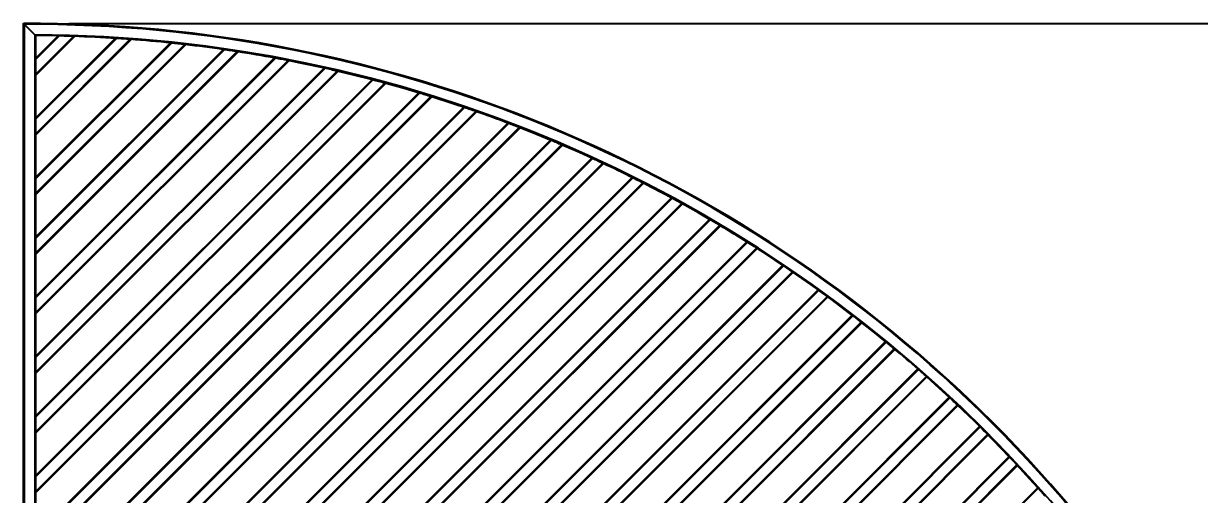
# Model space of a CAD drawing. Header units: millimetres. Extents: x -3019 to 2921, y -1257 to 2943.
# Drawn here: x -1584 to -803, y 1876 to 2189 of the extents above; entities that cross this region are included whole.
import ezdxf

# ---------------------------------------------------------------- set-up
doc = ezdxf.new("R2010")
doc.units = ezdxf.units.MM
doc.header["$PDSIZE"] = -1
doc.layers.add('WYMIAR', color=96, linetype='Continuous')
doc.dimstyles.new('1-1', dxfattribs={"dimtxt": 30, "dimasz": 25, "dimexe": 6.25, "dimexo": 30, "dimgap": 20.625, "dimtad": 1, "dimdec": 1, "dimtxsty": 'Standard', "dimcen": 0, "dimclrd": 2, "dimclre": 2, "dimclrt": 2, "dimadec": 0, "dimazin": 0, "dimtfac": 1, "dimtdec": 1, "dimtmove": 0, "dimatfit": 3, "dimfxl": 1, "dimarcsym": 0})

# ---------------------------------------------------------------- blocks, each defined once
blk = doc.blocks.new('*D13')
at = {"layer": 'Defpoints', "color": 0}
for p in [(-1583.56, 2188.54), (-1583.56, 380.54), (-414.66, 380.54)]:
    blk.add_point(p, dxfattribs=at)
at = {"layer": 'WYMIAR', "color": 2, "lineweight": -2}
for p, q in [((-1553.56, 2188.54), (-408.41, 2188.54)), ((-414.66, 2163.54), (-414.66, 405.54)), ((-1553.56, 380.54), (-408.41, 380.54))]:
    blk.add_line(p, q, dxfattribs=at)
at = {"layer": 'WYMIAR', "color": 2}
for points in [[(-418.83, 2163.54), (-410.49, 2163.54), (-414.66, 2188.54)], [(-418.83, 405.54), (-410.49, 405.54), (-414.66, 380.54)]]:
    blk.add_solid(points, dxfattribs=at)
at = {"layer": 'WYMIAR', "color": 2, "insert": (-450.28, 1284.54), "char_height": 30, "attachment_point": 5, "rotation": 90}
blk.add_mtext('1800', dxfattribs=at)

msp = doc.modelspace()

# ---------------------------------------------------------------- linework, layer by layer
for p, q in [((-1583.56, 2188.53), (-1583.56, 2188.54)), ((-1583.56, 2188.54), (-1583.56, 1530.54)), ((-1583.56, 1530.54), (-1583.56, 2188.51)), ((-1583.07, 2188.04), (-1583.07, 1531.04)), ((-1583.07, 2188.04), (-1576.07, 2181.04)), ((-1583.06, 2188.03), (-1576.06, 2181.03)), ((-1576.07, 2181.04), (-1576.07, 1538.04)), ((-1575.56, 2180.53), (-1575.56, 2165.35)), ((-1559.89, 2180.32), (-1575.56, 2180.53)), ((-1560.58, 2180.34), (-1575.56, 2165.35)), ((-1559.89, 2180.32), (-1575.56, 2164.64)), ((-1550.25, 2180.06), (-1575.56, 2154.74)), ((-1549.57, 2180.04), (-1575.56, 2154.04)), ((-1522.59, 2178.73), (-1575.56, 2125.75)), ((-1521.93, 2178.68), (-1575.56, 2125.05)), ((-1512.67, 2178.04), (-1575.56, 2115.15)), ((-1512.02, 2177.99), (-1575.56, 2114.44)), ((-1486.07, 2175.65), (-1575.56, 2086.16)), ((-1485.43, 2175.58), (-1575.56, 2085.45)), ((-1476.52, 2174.59), (-1575.56, 2075.55)), ((-1475.89, 2174.52), (-1575.56, 2074.84)), ((-1450.87, 2171.25), (-1575.56, 2046.56)), ((-1450.26, 2171.16), (-1575.56, 2045.85)), ((-1441.65, 2169.86), (-1575.56, 2035.95)), ((-1441.04, 2169.77), (-1575.56, 2035.24)), ((-1416.88, 2165.65), (-1575.56, 2006.96)), ((-1416.28, 2165.54), (-1575.56, 2006.25)), ((-1575.56, 2164.64), (-1575.56, 2165.35)), ((-1575.56, 2164.64), (-1575.56, 2154.74)), ((-1407.96, 2163.95), (-1575.56, 1996.35)), ((-1407.37, 2163.84), (-1575.56, 1995.65)), ((-1383.99, 2158.93), (-1575.56, 1967.36)), ((-1383.41, 2158.8), (-1575.56, 1966.65)), ((-1375.36, 2156.96), (-1575.56, 1956.75)), ((-1374.79, 2156.82), (-1575.56, 1956.05)), ((-1575.56, 2154.04), (-1575.56, 2154.74)), ((-1575.56, 2154.04), (-1575.56, 2125.75)), ((-1352.13, 2151.19), (-1575.56, 1927.76)), ((-1351.57, 2151.05), (-1575.56, 1927.06)), ((-1343.77, 2148.95), (-1575.56, 1917.16)), ((-1343.21, 2148.8), (-1575.56, 1916.45)), ((-1321.24, 2142.49), (-1575.56, 1888.17)), ((-1320.7, 2142.33), (-1575.56, 1887.46)), ((-1313.12, 2140), (-1575.56, 1877.56)), ((-1312.58, 2139.84), (-1575.56, 1876.85)), ((-1291.25, 2132.88), (-1575.56, 1848.57)), ((-1290.72, 2132.7), (-1575.56, 1847.86)), ((-1283.36, 2130.16), (-1575.56, 1837.96)), ((-1282.84, 2129.98), (-1575.56, 1837.25)), ((-1575.56, 2125.05), (-1575.56, 2125.75)), ((-1575.56, 2125.05), (-1575.56, 2115.15)), ((-1262.12, 2122.42), (-1575.56, 1808.97)), ((-1261.6, 2122.22), (-1575.56, 1808.26)), ((-1254.45, 2119.47), (-1575.56, 1798.36)), ((-1253.94, 2119.28), (-1575.56, 1797.66)), ((-1575.56, 2114.44), (-1575.56, 2115.15)), ((-1575.56, 2114.44), (-1575.56, 2086.16)), ((-1233.8, 2111.14), (-1575.56, 1769.37)), ((-1233.3, 2110.93), (-1575.56, 1768.66)), ((-1226.35, 2107.98), (-1575.56, 1758.76)), ((-1225.86, 2107.77), (-1575.56, 1758.06)), ((-1206.27, 2099.07), (-1575.56, 1729.77)), ((-1205.78, 2098.85), (-1575.56, 1729.07)), ((-1199.02, 2095.71), (-1575.56, 1719.17)), ((-1198.54, 2095.49), (-1575.56, 1718.46)), ((-1179.48, 2086.26), (-1575.56, 1690.18)), ((-1575.56, 2085.45), (-1575.56, 2086.16)), ((-1179.01, 2086.02), (-1575.56, 1689.47)), ((-1575.56, 2085.45), (-1575.56, 2075.55)), ((-1172.43, 2082.7), (-1575.56, 1679.57)), ((-1171.97, 2082.46), (-1575.56, 1678.86)), ((-1575.56, 2074.84), (-1575.56, 2075.55)), ((-1575.56, 2074.84), (-1575.56, 2046.56)), ((-1153.43, 2072.72), (-1575.56, 1650.58)), ((-1152.97, 2072.47), (-1575.56, 1649.87)), ((-1146.57, 2068.97), (-1575.56, 1639.97)), ((-1146.11, 2068.72), (-1575.56, 1639.26)), ((-1128.07, 2058.47), (-1575.56, 1610.98)), ((-1127.63, 2058.21), (-1575.56, 1610.27)), ((-1121.4, 2054.54), (-1575.56, 1600.37)), ((-1120.96, 2054.27), (-1575.56, 1599.67)), ((-1575.56, 2045.85), (-1575.56, 2046.56)), ((-1575.56, 2045.85), (-1575.56, 2035.95)), ((-1103.4, 2043.54), (-1575.56, 1571.38)), ((-1102.97, 2043.27), (-1575.56, 1570.67)), ((-1096.91, 2039.43), (-1575.56, 1560.77)), ((-1096.48, 2039.15), (-1575.56, 1560.07)), ((-1575.56, 2035.24), (-1575.56, 2035.95)), ((-1575.56, 2035.24), (-1575.56, 2006.96)), ((-1079.4, 2027.95), (-1569.03, 1538.32)), ((-1078.98, 2027.66), (-1568.35, 1538.29)), ((-1073.09, 2023.66), (-1559.03, 1537.71)), ((-1072.67, 2023.37), (-1558.38, 1537.65)), ((-1575.56, 2006.25), (-1575.56, 2006.96)), ((-1056.06, 2011.69), (-1533.44, 1534.31)), ((-1055.65, 2011.4), (-1532.84, 1534.2)), ((-1049.91, 2007.23), (-1524.62, 1532.52)), ((-1049.5, 2006.93), (-1524.04, 1532.4)), ((-1575.56, 2006.25), (-1575.56, 1996.35)), ((-1575.56, 1995.65), (-1575.56, 1996.35)), ((-1575.56, 1995.65), (-1575.56, 1967.36)), ((-1033.35, 1994.8), (-1501.81, 1526.34)), ((-1032.95, 1994.49), (-1501.27, 1526.17)), ((-1027.38, 1990.17), (-1493.89, 1523.65)), ((-1026.98, 1989.85), (-1493.37, 1523.47)), ((-1011.29, 1977.27), (-1473.31, 1515.25)), ((-1010.9, 1976.95), (-1472.83, 1515.02)), ((-1575.56, 1966.65), (-1575.56, 1967.36)), ((-1005.48, 1972.47), (-1466.14, 1511.81)), ((-1005.1, 1972.14), (-1465.67, 1511.57)), ((-1575.56, 1966.65), (-1575.56, 1956.75)), ((-1575.56, 1956.05), (-1575.56, 1956.75)), ((-1575.56, 1956.05), (-1575.56, 1927.76)), ((-989.85, 1959.11), (-1447.47, 1501.49)), ((-989.47, 1958.78), (-1447.03, 1501.22)), ((-984.21, 1954.14), (-1440.96, 1497.39)), ((-983.83, 1953.81), (-1440.53, 1497.11)), ((-969.03, 1940.33), (-1424.02, 1485.34)), ((-968.66, 1939.99), (-1423.62, 1485.03)), ((-963.56, 1935.19), (-1418.12, 1480.63)), ((-963.2, 1934.85), (-1417.73, 1480.31)), ((-1575.56, 1927.06), (-1575.56, 1927.76)), ((-1575.56, 1927.06), (-1575.56, 1917.16)), ((-948.83, 1920.93), (-1402.81, 1466.95)), ((-948.48, 1920.58), (-1402.45, 1466.6)), ((-1575.56, 1916.45), (-1575.56, 1917.16)), ((-1575.56, 1916.45), (-1575.56, 1888.17)), ((-943.53, 1915.63), (-1397.5, 1461.65)), ((-943.18, 1915.27), (-1397.15, 1461.29)), ((-929.25, 1900.91), (-1383.79, 1446.37)), ((-928.91, 1900.55), (-1383.47, 1445.98)), ((-924.12, 1895.44), (-1379.07, 1440.48)), ((-923.77, 1895.07), (-1378.76, 1440.09)), ((-1575.56, 1887.46), (-1575.56, 1888.17)), ((-1575.56, 1887.46), (-1575.56, 1877.56)), ((-1575.56, 1876.85), (-1575.56, 1877.56)), ((-1575.56, 1876.85), (-1575.56, 1848.57)), ((-910.3, 1880.27), (-1366.99, 1423.57)), ((-909.96, 1879.89), (-1366.72, 1423.14))]:
    msp.add_line(p, q)
at = {"flags": 128}
for points in [[(-1584.06, 2188.04), (-1583.97, 2188.14), (-1583.87, 2188.23), (-1583.79, 2188.32), (-1583.71, 2188.39), (-1583.65, 2188.45), (-1583.6, 2188.5), (-1583.57, 2188.53), (-1583.56, 2188.54)], [(-1583.56, 2188.54), (-1583.56, 2188.53), (-1583.53, 2188.51), (-1583.5, 2188.47), (-1583.45, 2188.42), (-1583.39, 2188.36), (-1583.31, 2188.29), (-1583.24, 2188.21), (-1583.15, 2188.13), (-1583.07, 2188.04)], [(-1576.07, 2181.04), (-1575.97, 2180.94), (-1575.87, 2180.85), (-1575.79, 2180.76), (-1575.71, 2180.69), (-1575.65, 2180.62), (-1575.6, 2180.58), (-1575.57, 2180.55), (-1575.56, 2180.54)], [(-1383.41, 2158.8), (-1399.65, 2162.29), (-1407.96, 2163.95)], [(-1351.57, 2151.05), (-1365.09, 2154.49), (-1375.24, 2156.93)], [(-1320.7, 2142.33), (-1330.87, 2145.33), (-1343.77, 2148.95)], [(-1290.72, 2132.7), (-1297.03, 2134.83), (-1313.12, 2140)], [(-1233.3, 2110.93), (-1247.13, 2116.59), (-1254.45, 2119.47)], [(-1205.78, 2098.85), (-1214.5, 2102.79), (-1226.35, 2107.98)], [(-1152.97, 2072.47), (-1166.64, 2079.72), (-1172.43, 2082.7)], [(-1127.63, 2058.21), (-1135.53, 2062.77), (-1146.57, 2068.97)], [(-1078.98, 2027.66), (-1090.18, 2035.08), (-1096.84, 2039.38)], [(-1055.65, 2011.4), (-1060.89, 2015.15), (-1073.09, 2023.66)], [(-1032.95, 1994.49), (-1046.55, 2004.75), (-1049.91, 2007.23)], [(-1010.9, 1976.95), (-1018.5, 1983.12), (-1027.38, 1990.17)], [(-968.66, 1939.99), (-978.07, 1948.63), (-984.21, 1954.14)], [(-948.48, 1920.58), (-952.29, 1924.34), (-963.5, 1935.14)], [(-928.91, 1900.55), (-939.77, 1911.81), (-943.53, 1915.63)], [(-909.96, 1879.89), (-915.47, 1886.03), (-924.06, 1895.38)]]:
    msp.add_lwpolyline(points, dxfattribs=at)
for radius, start, end in [(904, 359.74704, 90.25296), (903.5, 359.77847, 90.22153), (896.5, 0.22413, 89.77587), (896, 88.12511, 88.74153), (896, 86.31179, 88.12511), (896, 85.71854, 86.31179), (896, 83.96947, 85.71854), (896, 83.39605, 83.96947), (896, 81.70222, 83.39605), (896, 81.14592, 81.70222), (896, 79.5, 81.14592), (896, 78.9586, 79.5), (896, 76.82616, 77.35451), (896, 74.7419, 75.25877), (896, 72.70011, 73.20686), (896, 70.69585, 71.19364), (896, 69.21465, 70.69585), (896, 68.72478, 69.21465), (896, 66.78309, 67.26595), (896, 64.86735, 65.34403), (896, 63.44573, 64.86735), (896, 62.9745, 63.44573), (896, 61.10174, 61.56819), (896, 59.24648, 59.70878), (896, 57.8651, 59.24648), (896, 57.40636, 57.8651), (896, 55.57916, 56.03486), (896, 53.76277, 54.21597), (896, 51.95523, 52.40639), (896, 50.15462, 50.60422), (896, 48.8076, 50.15462), (896, 48.3591, 48.8076), (896, 46.56688, 47.01472), (896, 44.77619, 45.22381), (896, 42.98528, 43.43312), (896, 41.1924, 41.6409)]:
    msp.add_arc((-1579.56, 1284.54), radius, start, end)
for points, knots in [([(-1583.06, 2188.03), (-1583.12, 2188.1), (-1583.25, 2188.22), (-1583.4, 2188.37), (-1583.5, 2188.47), (-1583.55, 2188.52), (-1583.55, 2188.53), (-1583.56, 2188.53)], [0, 0, 0, 0, 0.293589, 0.54785, 0.732579, 0.878323, 1, 1, 1, 1]), ([(-1575.56, 2180.53), (-1575.56, 2180.53), (-1575.56, 2180.53), (-1575.59, 2180.57), (-1575.67, 2180.65), (-1575.82, 2180.79), (-1575.96, 2180.93), (-1576.04, 2181.02), (-1576.06, 2181.03)], [0, 0, 0, 0, 0.074976, 0.206804, 0.37749, 0.612563, 0.93156, 1, 1, 1, 1]), ([(-1560.58, 2180.34), (-1560.57, 2180.34), (-1560.56, 2180.34), (-1560.48, 2180.34), (-1560.34, 2180.33), (-1560.12, 2180.33), (-1559.96, 2180.32), (-1559.89, 2180.32)], [0, 0, 0, 0, 0.143598, 0.286548, 0.485349, 0.75597, 1, 1, 1, 1]), ([(-1550.25, 2180.06), (-1550.17, 2180.06), (-1550, 2180.05), (-1549.79, 2180.04), (-1549.65, 2180.04), (-1549.58, 2180.04), (-1549.57, 2180.04), (-1549.57, 2180.04)], [0, 0, 0, 0, 0.2706424, 0.528747, 0.7189152, 0.8707165, 1, 1, 1, 1]), ([(-1522.59, 2178.73), (-1522.59, 2178.73), (-1522.58, 2178.72), (-1522.5, 2178.72), (-1522.35, 2178.71), (-1522.15, 2178.7), (-1522, 2178.69), (-1521.93, 2178.68)], [0, 0, 0, 0, 0.15059, 0.300598, 0.503328, 0.769388, 1, 1, 1, 1]), ([(-1512.67, 2178.04), (-1512.59, 2178.03), (-1512.43, 2178.02), (-1512.23, 2178), (-1512.1, 2177.99), (-1512.03, 2177.99), (-1512.02, 2177.99), (-1512.02, 2177.99)], [0, 0, 0, 0, 0.277414, 0.528468, 0.720292, 0.877247, 1, 1, 1, 1]), ([(-1486.07, 2175.65), (-1486.07, 2175.65), (-1486.06, 2175.65), (-1485.98, 2175.64), (-1485.83, 2175.62), (-1485.64, 2175.6), (-1485.5, 2175.59), (-1485.43, 2175.58)], [0, 0, 0, 0, 0.157103, 0.313663, 0.519601, 0.781104, 1, 1, 1, 1]), ([(-1476.52, 2174.59), (-1476.44, 2174.58), (-1476.28, 2174.57), (-1476.08, 2174.54), (-1475.96, 2174.53), (-1475.9, 2174.52), (-1475.89, 2174.52), (-1475.89, 2174.52)], [0, 0, 0, 0, 0.283488, 0.528562, 0.722008, 0.884008, 1, 1, 1, 1]), ([(-1450.87, 2171.25), (-1450.87, 2171.25), (-1450.86, 2171.25), (-1450.78, 2171.24), (-1450.67, 2171.22), (-1450.5, 2171.19), (-1450.35, 2171.17), (-1450.27, 2171.16), (-1450.26, 2171.16)], [0, 0, 0, 0, 0.163087, 0.325663, 0.49995, 0.707434, 0.956275, 1, 1, 1, 1]), ([(-1441.65, 2169.86), (-1441.57, 2169.85), (-1441.42, 2169.82), (-1441.23, 2169.8), (-1441.1, 2169.78), (-1441.05, 2169.77), (-1441.04, 2169.77), (-1441.04, 2169.77)], [0, 0, 0, 0, 0.289093, 0.529208, 0.724319, 0.920664, 1, 1, 1, 1]), ([(-1416.88, 2165.65), (-1416.87, 2165.64), (-1416.86, 2165.64), (-1416.79, 2165.63), (-1416.67, 2165.61), (-1416.5, 2165.58), (-1416.36, 2165.55), (-1416.28, 2165.54)], [0, 0, 0, 0, 0.168802, 0.337146, 0.516557, 0.726213, 1, 1, 1, 1]), ([(-1407.96, 2163.95), (-1407.88, 2163.94), (-1407.72, 2163.91), (-1407.53, 2163.87), (-1407.41, 2163.85), (-1407.38, 2163.84), (-1407.37, 2163.84), (-1407.37, 2163.84)], [0, 0, 0, 0, 0.294277, 0.570317, 0.760375, 0.951361, 1, 1, 1, 1]), ([(-1383.99, 2158.93), (-1383.99, 2158.93), (-1383.98, 2158.93), (-1383.9, 2158.91), (-1383.78, 2158.89), (-1383.62, 2158.85), (-1383.49, 2158.82), (-1383.41, 2158.8)], [0, 0, 0, 0, 0.174026, 0.347658, 0.531636, 0.742956, 1, 1, 1, 1]), ([(-1375.36, 2156.96), (-1375.28, 2156.94), (-1375.12, 2156.9), (-1374.94, 2156.86), (-1374.83, 2156.83), (-1374.79, 2156.83), (-1374.79, 2156.82), (-1374.79, 2156.82)], [0, 0, 0, 0, 0.2988034, 0.5658837, 0.7591485, 0.9532319, 1, 1, 1, 1]), ([(-1352.13, 2151.19), (-1352.13, 2151.19), (-1352.12, 2151.19), (-1352.04, 2151.17), (-1351.92, 2151.14), (-1351.76, 2151.1), (-1351.64, 2151.06), (-1351.57, 2151.05)], [0, 0, 0, 0, 0.178891, 0.357413, 0.5454834, 0.7580783, 1, 1, 1, 1]), ([(-1343.77, 2148.95), (-1343.68, 2148.93), (-1343.53, 2148.89), (-1343.35, 2148.84), (-1343.23, 2148.81), (-1343.22, 2148.81), (-1343.21, 2148.8)], [0, 0, 0, 0, 0.3032343, 0.562702, 0.7933699, 1, 1, 1, 1]), ([(-1321.24, 2142.49), (-1321.23, 2142.49), (-1321.22, 2142.49), (-1321.15, 2142.46), (-1321.03, 2142.43), (-1320.87, 2142.38), (-1320.76, 2142.35), (-1320.7, 2142.33)], [0, 0, 0, 0, 0.183397, 0.366456, 0.558224, 0.771778, 1, 1, 1, 1]), ([(-1313.12, 2140), (-1313.05, 2139.98), (-1312.92, 2139.94), (-1312.74, 2139.89), (-1312.62, 2139.85), (-1312.58, 2139.84), (-1312.58, 2139.84), (-1312.58, 2139.84)], [0, 0, 0, 0, 0.25159, 0.503728, 0.737633, 0.942776, 1, 1, 1, 1]), ([(-1291.25, 2132.88), (-1291.24, 2132.88), (-1291.23, 2132.88), (-1291.16, 2132.85), (-1291.04, 2132.81), (-1290.89, 2132.76), (-1290.78, 2132.72), (-1290.72, 2132.7)], [0, 0, 0, 0, 0.187549, 0.374818, 0.569926, 0.78419, 1, 1, 1, 1]), ([(-1283.36, 2130.16), (-1283.3, 2130.14), (-1283.17, 2130.1), (-1283, 2130.04), (-1282.89, 2130), (-1282.84, 2129.98), (-1282.84, 2129.98), (-1282.84, 2129.98)], [0, 0, 0, 0, 0.245697, 0.491878, 0.723333, 0.930664, 1, 1, 1, 1]), ([(-1262.12, 2122.42), (-1262.11, 2122.42), (-1262.1, 2122.41), (-1262.02, 2122.38), (-1261.91, 2122.34), (-1261.76, 2122.28), (-1261.66, 2122.24), (-1261.6, 2122.22)], [0, 0, 0, 0, 0.191375, 0.382488, 0.58059, 0.79534, 1, 1, 1, 1]), ([(-1254.45, 2119.47), (-1254.39, 2119.45), (-1254.27, 2119.4), (-1254.11, 2119.34), (-1253.99, 2119.3), (-1253.95, 2119.28), (-1253.95, 2119.28), (-1253.94, 2119.28)], [0, 0, 0, 0, 0.240594, 0.481533, 0.710681, 0.919725, 1, 1, 1, 1]), ([(-1233.8, 2111.14), (-1233.8, 2111.13), (-1233.79, 2111.13), (-1233.71, 2111.1), (-1233.6, 2111.05), (-1233.45, 2110.99), (-1233.35, 2110.95), (-1233.3, 2110.93)], [0, 0, 0, 0, 0.194886, 0.389556, 0.590332, 0.805423, 1, 1, 1, 1]), ([(-1226.35, 2107.98), (-1226.29, 2107.95), (-1226.17, 2107.9), (-1226.02, 2107.84), (-1225.91, 2107.79), (-1225.86, 2107.77), (-1225.86, 2107.77), (-1225.86, 2107.77)], [0, 0, 0, 0, 0.236095, 0.47252, 0.699469, 0.90988, 1, 1, 1, 1]), ([(-1206.27, 2099.07), (-1206.26, 2099.07), (-1206.25, 2099.07), (-1206.18, 2099.03), (-1206.06, 2098.98), (-1205.93, 2098.92), (-1205.83, 2098.87), (-1205.78, 2098.85)], [0, 0, 0, 0, 0.198084, 0.396, 0.599172, 0.814424, 1, 1, 1, 1]), ([(-1199.02, 2095.71), (-1198.96, 2095.69), (-1198.85, 2095.63), (-1198.7, 2095.56), (-1198.59, 2095.51), (-1198.54, 2095.49), (-1198.54, 2095.49), (-1198.54, 2095.49)], [0, 0, 0, 0, 0.2321961, 0.4646473, 0.689615, 0.9010644, 1, 1, 1, 1]), ([(-1179.48, 2086.26), (-1179.48, 2086.25), (-1179.47, 2086.25), (-1179.39, 2086.21), (-1179.28, 2086.16), (-1179.15, 2086.09), (-1179.06, 2086.04), (-1179.01, 2086.02)], [0, 0, 0, 0, 0.200988, 0.401817, 0.607119, 0.822476, 1, 1, 1, 1]), ([(-1172.43, 2082.7), (-1172.38, 2082.67), (-1172.27, 2082.62), (-1172.13, 2082.54), (-1172.02, 2082.49), (-1171.97, 2082.46), (-1171.97, 2082.46), (-1171.97, 2082.46)], [0, 0, 0, 0, 0.2288, 0.457799, 0.68093, 0.893209, 1, 1, 1, 1]), ([(-1153.43, 2072.72), (-1153.42, 2072.71), (-1153.41, 2072.71), (-1153.34, 2072.67), (-1153.23, 2072.61), (-1153.1, 2072.54), (-1153.01, 2072.49), (-1152.97, 2072.47)], [0, 0, 0, 0, 0.203604, 0.407077, 0.61425, 0.829602, 1, 1, 1, 1]), ([(-1146.57, 2068.97), (-1146.51, 2068.94), (-1146.41, 2068.88), (-1146.27, 2068.8), (-1146.17, 2068.75), (-1146.12, 2068.72), (-1146.11, 2068.72), (-1146.11, 2068.72)], [0, 0, 0, 0, 0.225877, 0.451874, 0.673372, 0.886277, 1, 1, 1, 1]), ([(-1128.07, 2058.47), (-1128.07, 2058.47), (-1128.06, 2058.46), (-1127.99, 2058.42), (-1127.88, 2058.36), (-1127.75, 2058.28), (-1127.66, 2058.23), (-1127.63, 2058.21)], [0, 0, 0, 0, 0.205923, 0.411756, 0.62053, 0.835874, 1, 1, 1, 1]), ([(-1121.4, 2054.54), (-1121.35, 2054.51), (-1121.25, 2054.45), (-1121.11, 2054.37), (-1121.01, 2054.31), (-1120.96, 2054.28), (-1120.96, 2054.28), (-1120.96, 2054.27)], [0, 0, 0, 0, 0.22331, 0.446766, 0.666802, 0.880216, 1, 1, 1, 1]), ([(-1103.4, 2043.54), (-1103.4, 2043.54), (-1103.39, 2043.53), (-1103.32, 2043.49), (-1103.21, 2043.42), (-1103.09, 2043.34), (-1103.01, 2043.29), (-1102.97, 2043.27)], [0, 0, 0, 0, 0.207964, 0.415859, 0.62606, 0.841326, 1, 1, 1, 1]), ([(-1096.91, 2039.43), (-1096.86, 2039.4), (-1096.76, 2039.34), (-1096.63, 2039.25), (-1096.53, 2039.19), (-1096.49, 2039.16), (-1096.48, 2039.15), (-1096.48, 2039.15)], [0, 0, 0, 0, 0.221157, 0.4424124, 0.6611871, 0.8749686, 1, 1, 1, 1]), ([(-1079.4, 2027.95), (-1079.4, 2027.94), (-1079.39, 2027.94), (-1079.32, 2027.89), (-1079.21, 2027.82), (-1079.09, 2027.74), (-1079.01, 2027.68), (-1078.98, 2027.66)], [0, 0, 0, 0, 0.2097258, 0.4194159, 0.6308178, 0.8459442, 1, 1, 1, 1]), ([(-1073.09, 2023.66), (-1073.04, 2023.62), (-1072.94, 2023.56), (-1072.82, 2023.47), (-1072.72, 2023.41), (-1072.67, 2023.37), (-1072.67, 2023.37), (-1072.67, 2023.37)], [0, 0, 0, 0, 0.219372, 0.438805, 0.656431, 0.870508, 1, 1, 1, 1]), ([(-1056.06, 2011.69), (-1056.05, 2011.69), (-1056.04, 2011.68), (-1055.97, 2011.63), (-1055.87, 2011.56), (-1055.76, 2011.48), (-1055.68, 2011.42), (-1055.65, 2011.4)], [0, 0, 0, 0, 0.2112197, 0.4224079, 0.6348203, 0.8498304, 1, 1, 1, 1]), ([(-1049.91, 2007.23), (-1049.87, 2007.2), (-1049.77, 2007.13), (-1049.65, 2007.04), (-1049.56, 2006.97), (-1049.51, 2006.94), (-1049.51, 2006.93), (-1049.5, 2006.93)], [0, 0, 0, 0, 0.2178829, 0.4357889, 0.6525106, 0.866796, 1, 1, 1, 1]), ([(-1033.35, 1994.8), (-1033.35, 1994.8), (-1033.34, 1994.79), (-1033.27, 1994.74), (-1033.17, 1994.66), (-1033.06, 1994.57), (-1032.98, 1994.51), (-1032.95, 1994.49)], [0, 0, 0, 0, 0.212442, 0.424859, 0.638081, 0.853046, 1, 1, 1, 1]), ([(-1027.38, 1990.17), (-1027.34, 1990.13), (-1027.25, 1990.06), (-1027.13, 1989.97), (-1027.04, 1989.9), (-1026.99, 1989.86), (-1026.99, 1989.86), (-1026.98, 1989.85)], [0, 0, 0, 0, 0.216661, 0.43339, 0.649348, 0.863804, 1, 1, 1, 1]), ([(-1011.29, 1977.27), (-1011.28, 1977.27), (-1011.27, 1977.26), (-1011.21, 1977.2), (-1011.11, 1977.12), (-1011, 1977.03), (-1010.93, 1976.97), (-1010.9, 1976.95)], [0, 0, 0, 0, 0.213401, 0.426793, 0.640634, 0.855456, 1, 1, 1, 1]), ([(-1005.48, 1972.47), (-1005.44, 1972.43), (-1005.35, 1972.36), (-1005.24, 1972.26), (-1005.15, 1972.19), (-1005.1, 1972.15), (-1005.1, 1972.15), (-1005.1, 1972.14)], [0, 0, 0, 0, 0.215788, 0.431568, 0.646978, 0.861536, 1, 1, 1, 1]), ([(-989.85, 1959.11), (-989.84, 1959.11), (-989.83, 1959.1), (-989.77, 1959.04), (-989.67, 1958.96), (-989.57, 1958.87), (-989.5, 1958.81), (-989.47, 1958.78)], [0, 0, 0, 0, 0.2140865, 0.4281872, 0.6424802, 0.8572486, 1, 1, 1, 1]), ([(-984.21, 1954.14), (-984.17, 1954.1), (-984.08, 1954.03), (-983.97, 1953.93), (-983.89, 1953.85), (-983.84, 1953.81), (-983.84, 1953.81), (-983.83, 1953.81)], [0, 0, 0, 0, 0.2151703, 0.43031, 0.6453262, 0.8599495, 1, 1, 1, 1]), ([(-969.03, 1940.33), (-969.02, 1940.33), (-969.02, 1940.32), (-968.95, 1940.26), (-968.86, 1940.17), (-968.76, 1940.08), (-968.69, 1940.01), (-968.66, 1939.99)], [0, 0, 0, 0, 0.214508, 0.429031, 0.643631, 0.858337, 1, 1, 1, 1]), ([(-963.56, 1935.19), (-963.52, 1935.15), (-963.44, 1935.08), (-963.33, 1934.97), (-963.24, 1934.9), (-963.2, 1934.86), (-963.2, 1934.85), (-963.2, 1934.85)], [0, 0, 0, 0, 0.2148222, 0.4295949, 0.6443624, 0.8590328, 1, 1, 1, 1]), ([(-948.83, 1920.93), (-948.83, 1920.92), (-948.82, 1920.92), (-948.76, 1920.86), (-948.67, 1920.77), (-948.57, 1920.67), (-948.5, 1920.6), (-948.48, 1920.58)], [0, 0, 0, 0, 0.21469, 0.429372, 0.644051, 0.858773, 1, 1, 1, 1]), ([(-943.53, 1915.63), (-943.49, 1915.59), (-943.41, 1915.51), (-943.3, 1915.4), (-943.22, 1915.32), (-943.18, 1915.28), (-943.18, 1915.27), (-943.18, 1915.27)], [0, 0, 0, 0, 0.214685, 0.429377, 0.644077, 0.85878, 1, 1, 1, 1]), ([(-929.25, 1900.91), (-929.25, 1900.9), (-929.24, 1900.9), (-929.18, 1900.83), (-929.1, 1900.74), (-929, 1900.64), (-928.94, 1900.57), (-928.91, 1900.55)], [0, 0, 0, 0, 0.2145959, 0.4292087, 0.6438365, 0.8585096, 1, 1, 1, 1]), ([(-924.12, 1895.44), (-924.08, 1895.4), (-924, 1895.32), (-923.9, 1895.21), (-923.82, 1895.12), (-923.78, 1895.08), (-923.78, 1895.08), (-923.77, 1895.07)], [0, 0, 0, 0, 0.2148351, 0.4297233, 0.6445249, 0.8592057, 1, 1, 1, 1]), ([(-910.3, 1880.27), (-910.29, 1880.26), (-910.28, 1880.26), (-910.23, 1880.19), (-910.14, 1880.1), (-910.05, 1879.99), (-909.99, 1879.92), (-909.96, 1879.89)], [0, 0, 0, 0, 0.2142395, 0.4284613, 0.6428918, 0.8576367, 1, 1, 1, 1])]:
    msp.add_open_spline(points, degree=3, knots=knots)

# ---------------------------------------------------------------- dimensions: what is measured, and where the dimension line sits
at = {"layer": 'WYMIAR'}
dim = msp.add_linear_dim(base=(-414.66, 380.54), p1=(-1583.56, 2188.54), p2=(-1583.56, 380.54), angle=90, text='1800', dimstyle='1-1', dxfattribs=at)
dim.commit()
dim.dimension.update_dxf_attribs({"geometry": '*D13', "text_midpoint": (-450.28, 1284.54)})

doc.saveas('drawing.dxf')
